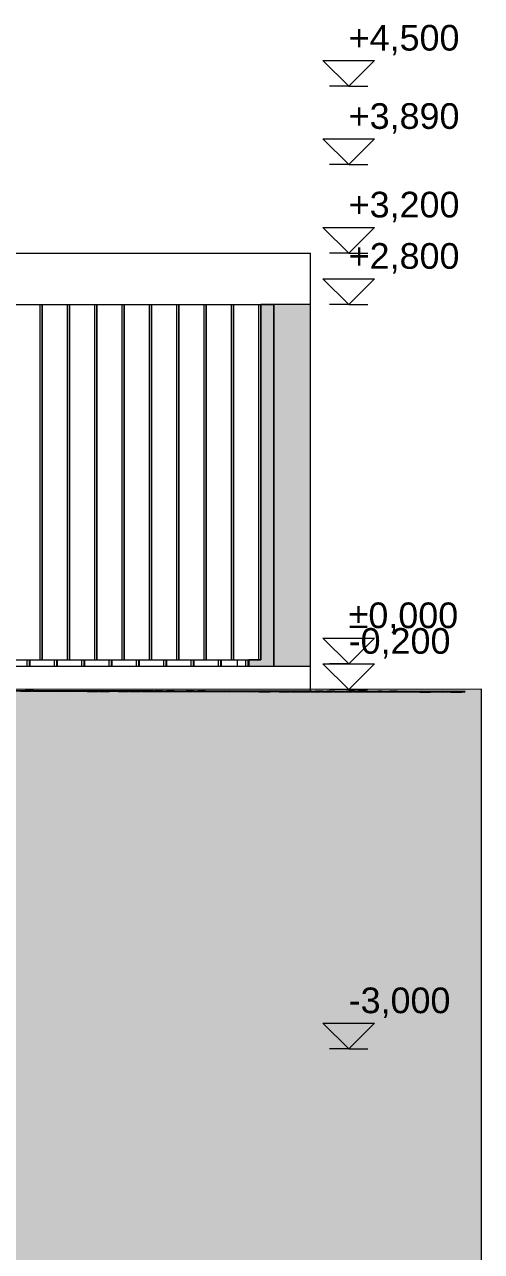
# Model space of a CAD drawing. Header units: millimetres. Extents: x -280990 to -136866, y -15139 to 7194.
# Drawn here: x -194170 to -190614, y -4579 to 4980 of the extents above; entities that cross this region are included whole.
import ezdxf

# ---------------------------------------------------------------- set-up
doc = ezdxf.new("R2010")
doc.units = ezdxf.units.MM
doc.header["$MEASUREMENT"] = 0
for name, color, linetype, lineweight in [('New_0_Pen_No__1', 7, 'Continuous', 13), ('New_2D Drafting - General_Pen_No__1', 7, 'Continuous', 13), ('New_Dimensioning - General_Pen_No__1', 7, 'Continuous', 13), ('New_Shell - Roof_Pen_No__1', 7, 'Continuous', 13), ('New_Site & Landscape - Terrain_Pen_No__1', 7, 'Continuous', 13), ('New_Structural - Bearing_Pen_No__1', 7, 'Continuous', 13)]:
    doc.layers.add(name, color=color, linetype=linetype, lineweight=lineweight)
for name, color, linetype, lineweight, true_color in [('New_2D Drafting - General_Pen_No__61', 7, 'Continuous', 20, 0x6a6a6a), ('New_Site & Landscape - Terrain_Pen_No__180', 7, 'Continuous', 15, 0xd6cda7), ('New_Site & Landscape - Terrain_Pen_No__93', 7, 'Continuous', 13, 0xa2a233)]:
    doc.layers.add(name, color=color, linetype=linetype, lineweight=lineweight, true_color=true_color)
doc.styles.add('GENERATED_STYLE_1', font='')
doc.styles.get('GENERATED_STYLE_1').set_extended_font_data('Arial')

msp = doc.modelspace()

# ---------------------------------------------------------------- hatches: boundary and pattern name
at = {"layer": 'New_2D Drafting - General_Pen_No__1', "linetype": 'Continuous', "lineweight": 0, "true_color": 0x3f3f3f}
for points in [[(-192331.1011, 30), (-192424.4232, 30), (-192424.4232, -20), (-192229.1944, -20), (-192229.1944, 2800), (-192331.1011, 2800)], [(-191945.6622, 0), (-191945.6622, 2800), (-192229.1944, 2800), (-192229.1944, -20), (-191945.6622, -20)]]:
    msp.add_hatch(color=250, dxfattribs=at).paths.add_polyline_path(points)
at = {"layer": 'New_2D Drafting - General_Pen_No__61', "linetype": 'Continuous', "lineweight": 20, "true_color": 0x6a6a6a}
h = msp.add_hatch(dxfattribs=at)
h.set_pattern_fill('Dashed_0002', color=251, style=0, pattern_type=2)
h.set_pattern_definition([(45, (-941499.18, -2e-12), (-183.84776, 183.84776), [194.99999, -65]), (45, (-941499.18, 183.85), (-183.84776, 183.84776), [194.99999, -65])])
h.paths.add_polyline_path([(-222021.0116, -2621.8452), (-222021.0116, -11572.327), (-190614.3895, -11572.327), (-190614.3895, -199.363), (-197156.8894, -200.6962), (-197156.8884, -205.6962), (-201626.3622, -201.208), (-204316.707, -199.8387), (-207647.7489, -199.8387), (-211829.8206, -199.8387), (-214196.2217, -216.8353), (-214344.4356, -215.9146), (-222021.0116, -280.0598)])
at = {"layer": 'New_Site & Landscape - Terrain_Pen_No__180', "linetype": 'Continuous', "lineweight": 0, "true_color": 0x353329}
msp.add_hatch(color=250, dxfattribs=at).paths.add_polyline_path([(-202316.7416, -199.0045), (-203815.861, -199.9446), (-210881.6268, -199.9446), (-211646.8721, -200.0474), (-212846.4585, -210.2176), (-221414.7347, -277.7897), (-221414.7347, -15138.6962), (-190741.844, -15138.6962), (-190741.844, -221.3919)])

# ---------------------------------------------------------------- linework, layer by layer
at = {"layer": 'New_0_Pen_No__1', "color": 7, "linetype": 'Continuous', "lineweight": 13}
for p in [(-197315.8734, -20), (-191943.5418, -213.2622)]:
    msp.add_line(p, (-191943.5418, -20), dxfattribs=at)
at = {"layer": 'New_2D Drafting - General_Pen_No__1', "color": 7, "linetype": 'Continuous', "lineweight": 13, "flags": 128}
for points in [[(-192331.1011, 30), (-192424.4232, 30), (-192424.4232, -20), (-192229.1944, -20), (-192229.1944, 2800), (-192331.1011, 2800)], [(-191945.6622, 0), (-191945.6622, 2800), (-192229.1944, 2800), (-192229.1944, -20), (-191945.6622, -20)], [(-222021.0116, -2621.8452), (-222021.0116, -11572.327), (-190614.3895, -11572.327), (-190614.3895, -199.363), (-197156.8894, -200.6962), (-197156.8884, -205.6962), (-201626.3622, -201.208), (-204316.707, -199.8387), (-207647.7489, -199.8387), (-211829.8206, -199.8387), (-214196.2217, -216.8353), (-214344.4356, -215.9146), (-222021.0116, -280.0598)]]:
    msp.add_lwpolyline(points, close=True, dxfattribs=at)
at = {"layer": 'New_Dimensioning - General_Pen_No__1', "color": 7, "linetype": 'Continuous', "lineweight": 13}
for p, q in [((-191647.4737, 4500), (-191847.4737, 4700)), ((-191847.4737, 4700), (-191447.4737, 4700)), ((-191447.4737, 4700), (-191647.4737, 4500)), ((-191647.4737, 4500), (-191797.4737, 4500)), ((-191647.4737, 4500), (-191497.4737, 4500)), ((-191647.4737, 3890), (-191847.4737, 4090)), ((-191847.4737, 4090), (-191447.4737, 4090)), ((-191447.4737, 4090), (-191647.4737, 3890)), ((-191647.4737, 3890), (-191797.4737, 3890)), ((-191647.4737, 3890), (-191497.4737, 3890)), ((-191647.4737, 3200), (-191847.4737, 3400)), ((-191847.4737, 3400), (-191447.4737, 3400)), ((-191447.4737, 3400), (-191647.4737, 3200)), ((-191647.4737, 3200), (-191797.4737, 3200)), ((-191647.4737, 3200), (-191497.4737, 3200)), ((-191647.4737, 2800), (-191847.4737, 3000)), ((-191847.4737, 3000), (-191447.4737, 3000)), ((-191447.4737, 3000), (-191647.4737, 2800)), ((-191647.4737, 2800), (-191797.4737, 2800)), ((-191647.4737, 2800), (-191497.4737, 2800)), ((-191647.4737, 0), (-191847.4737, 200)), ((-191847.4737, 200), (-191447.4737, 200)), ((-191447.4737, 200), (-191647.4737, 0)), ((-191647.4737, -199.5735), (-191847.4737, 0.4265)), ((-191847.4737, 0.4265), (-191447.4737, 0.4265)), ((-191447.4737, 0.4265), (-191647.4737, -199.5735)), ((-191647.4737, 0), (-191797.4737, 0)), ((-191647.4737, 0), (-191497.4737, 0)), ((-191647.4737, -199.5735), (-191797.4737, -199.5735)), ((-191647.4737, -199.5735), (-191497.4737, -199.5735)), ((-191647.4737, -3000), (-191847.4737, -2800)), ((-191847.4737, -2800), (-191447.4737, -2800)), ((-191447.4737, -2800), (-191647.4737, -3000)), ((-191647.4737, -3000), (-191797.4737, -3000)), ((-191647.4737, -3000), (-191497.4737, -3000))]:
    msp.add_line(p, q, dxfattribs=at)
at = {"layer": 'New_Shell - Roof_Pen_No__1', "color": 7, "linetype": 'Continuous', "lineweight": 13}
for p, q in [((-202121.0427, 3200), (-191945.6622, 3200)), ((-191945.6622, 2800), (-191945.6622, 3200)), ((-194261.0452, 2800), (-194051.2988, 2800)), ((-194048.2113, 2800), (-193838.7222, 2800)), ((-193835.3774, 2800), (-193626.1456, 2800)), ((-193622.5435, 2800), (-193413.569, 2800)), ((-193409.7096, 2800), (-193200.9923, 2800)), ((-193196.8757, 2800), (-192988.4157, 2800)), ((-192984.0418, 2800), (-192775.8391, 2800)), ((-192771.2079, 2800), (-192563.2625, 2800)), ((-192558.374, 2800), (-192350.6859, 2800)), ((-192345.5401, 2800), (-192229.1944, 2800))]:
    msp.add_line(p, q, dxfattribs=at)
at = {"layer": 'New_Site & Landscape - Terrain_Pen_No__1', "color": 7, "linetype": 'Continuous', "lineweight": 13}
for p, q in [((-190741.844, -215.5715), (-200043.531, -197.6962)), ((-194226.2195, -211.4468), (-194142.5029, -211.6376)), ((-194163.2478, -210.3796), (-194224.3064, -210.3414)), ((-194198.5597, -213.1241), (-194114.8431, -213.3148)), ((-194135.588, -212.0569), (-194196.6466, -212.0186)), ((-194107.9282, -213.7341), (-194168.9869, -213.6959)), ((-194163.2478, -210.3796), (-194140.5899, -210.5322)), ((-194163.2478, -210.3796), (-194079.5312, -210.5704)), ((-194100.2761, -209.3125), (-194161.3347, -209.2742)), ((-194135.588, -212.0569), (-194112.9301, -212.2094)), ((-194135.588, -212.0569), (-194051.8714, -212.2476)), ((-194072.6163, -210.9897), (-194133.6749, -210.9515)), ((-194107.9282, -213.7341), (-194085.2703, -213.8866)), ((-194107.9282, -213.7341), (-194024.2116, -213.9249)), ((-194044.9565, -212.6669), (-194106.0152, -212.6287)), ((-194100.2761, -209.3125), (-194077.6182, -209.465)), ((-194100.2761, -209.3125), (-194016.5595, -209.5032)), ((-194017.2967, -214.3442), (-194078.3554, -214.3059)), ((-194072.6163, -210.9897), (-194049.9584, -211.1422)), ((-194072.6163, -210.9897), (-193988.8997, -211.1805)), ((-194009.6446, -209.9225), (-194070.7032, -209.8843)), ((-194044.9565, -212.6669), (-194022.2986, -212.8195)), ((-194044.9565, -212.6669), (-193961.2399, -212.8577)), ((-193981.9848, -211.5998), (-194043.0435, -211.5615)), ((-194017.2967, -214.3442), (-193994.6388, -214.4967)), ((-194017.2967, -214.3442), (-193933.5802, -214.5349)), ((-193954.325, -213.277), (-194015.3837, -213.2388)), ((-194009.6446, -209.9225), (-193986.9867, -210.075)), ((-194009.6446, -209.9225), (-193925.928, -210.1133)), ((-193926.6652, -214.9542), (-193987.7239, -214.916)), ((-193981.9848, -211.5998), (-193959.3269, -211.7523)), ((-193981.9848, -211.5998), (-193898.2682, -211.7905)), ((-193919.0131, -210.5326), (-193980.0717, -210.4943)), ((-193954.325, -213.277), (-193931.6671, -213.4295)), ((-193954.325, -213.277), (-193870.6085, -213.4678)), ((-193891.3533, -212.2098), (-193952.412, -212.1716)), ((-193926.6652, -214.9542), (-193904.0073, -215.1068)), ((-193926.6652, -214.9542), (-193842.9487, -215.145)), ((-193863.6935, -213.8871), (-193924.7522, -213.8488)), ((-193919.0131, -210.5326), (-193896.3552, -210.6851)), ((-193919.0131, -210.5326), (-193835.2965, -210.7233)), ((-193891.3533, -212.2098), (-193868.6954, -212.3623)), ((-193891.3533, -212.2098), (-193807.6367, -212.4006)), ((-193828.3816, -211.1426), (-193889.4403, -211.1044)), ((-193863.6935, -213.8871), (-193841.0356, -214.0396)), ((-193863.6935, -213.8871), (-193779.977, -214.0778)), ((-193800.7218, -212.8199), (-193861.7805, -212.7816)), ((-193773.062, -214.4971), (-193834.1207, -214.4589)), ((-193828.3816, -211.1426), (-193805.7237, -211.2952)), ((-193828.3816, -211.1426), (-193744.665, -211.3334)), ((-193765.4099, -210.0755), (-193826.4685, -210.0372)), ((-193800.7218, -212.8199), (-193778.0639, -212.9724)), ((-193800.7218, -212.8199), (-193717.0053, -213.0106)), ((-193737.7501, -211.7527), (-193798.8088, -211.7145)), ((-193773.062, -214.4971), (-193750.4041, -214.6496)), ((-193773.062, -214.4971), (-193689.3455, -214.6879)), ((-193710.0903, -213.4299), (-193771.149, -213.3917)), ((-193765.4099, -210.0755), (-193742.752, -210.228)), ((-193765.4099, -210.0755), (-193681.6933, -210.2662)), ((-193682.4305, -215.1072), (-193743.4892, -215.0689)), ((-193737.7501, -211.7527), (-193715.0922, -211.9052)), ((-193737.7501, -211.7527), (-193654.0336, -211.9434)), ((-193674.7784, -210.6855), (-193735.8371, -210.6473)), ((-193710.0903, -213.4299), (-193687.4324, -213.5825)), ((-193710.0903, -213.4299), (-193626.3738, -213.6207)), ((-193647.1186, -212.3628), (-193708.1773, -212.3245)), ((-193682.4305, -215.1072), (-193659.7727, -215.2597)), ((-193682.4305, -215.1072), (-193598.714, -215.2979)), ((-193619.4588, -214.04), (-193680.5175, -214.0018)), ((-193674.7784, -210.6855), (-193652.1205, -210.838)), ((-193674.7784, -210.6855), (-193591.0618, -210.8763)), ((-193591.799, -215.7172), (-193652.8577, -215.679)), ((-193647.1186, -212.3628), (-193624.4607, -212.5153)), ((-193647.1186, -212.3628), (-193563.4021, -212.5535)), ((-193584.1469, -211.2956), (-193645.2056, -211.2573)), ((-193619.4588, -214.04), (-193596.801, -214.1925)), ((-193619.4588, -214.04), (-193535.7423, -214.2307)), ((-193556.4871, -212.9728), (-193617.5458, -212.9346)), ((-193591.799, -215.7172), (-193569.1412, -215.8698)), ((-193591.799, -215.7172), (-193508.0825, -215.908)), ((-193528.8273, -214.6501), (-193589.886, -214.6118)), ((-193584.1469, -211.2956), (-193561.489, -211.4481)), ((-193584.1469, -211.2956), (-193500.4304, -211.4863)), ((-193522.7394, -210.2274), (-193582.2339, -210.1902)), ((-193556.4871, -212.9728), (-193533.8292, -213.1253)), ((-193556.4871, -212.9728), (-193472.7706, -213.1636)), ((-193493.5154, -211.9056), (-193554.5741, -211.8674)), ((-193528.8273, -214.6501), (-193506.1695, -214.8026)), ((-193528.8273, -214.6501), (-193445.1108, -214.8408)), ((-193465.8556, -213.5829), (-193526.9143, -213.5446)), ((-193520.7538, -210.2312), (-193498.5173, -210.3809)), ((-193515.4954, -210.2413), (-193437.4587, -210.4191)), ((-193438.1958, -215.2601), (-193499.2545, -215.2219)), ((-193493.5154, -211.9056), (-193470.8575, -212.0582)), ((-193493.5154, -211.9056), (-193409.7989, -212.0964)), ((-193430.5437, -210.8385), (-193491.6024, -210.8002)), ((-193465.8556, -213.5829), (-193443.1978, -213.7354)), ((-193465.8556, -213.5829), (-193382.1391, -213.7736)), ((-193402.8839, -212.5157), (-193463.9426, -212.4775)), ((-193438.1958, -215.2601), (-193415.538, -215.4126)), ((-193438.1958, -215.2601), (-193354.4793, -215.4509)), ((-193375.2241, -214.1929), (-193436.2828, -214.1547)), ((-193430.5437, -210.8385), (-193407.8858, -210.991)), ((-193430.5437, -210.8385), (-193346.8272, -211.0292)), ((-193347.5644, -215.8702), (-193408.623, -215.8319)), ((-193402.8839, -212.5157), (-193380.2261, -212.6682)), ((-193402.8839, -212.5157), (-193319.1674, -212.7064)), ((-193339.9122, -211.4485), (-193400.9709, -211.4103)), ((-193375.2241, -214.1929), (-193352.5663, -214.3454)), ((-193375.2241, -214.1929), (-193291.5076, -214.3837)), ((-193312.2524, -213.1258), (-193373.3111, -213.0875)), ((-193347.5644, -215.8702), (-193324.9065, -216.0227)), ((-193347.5644, -215.8702), (-193263.8478, -216.0609)), ((-193284.5927, -214.803), (-193345.6513, -214.7648)), ((-193339.9122, -211.4485), (-193317.2543, -211.601)), ((-193339.9122, -211.4485), (-193256.1957, -211.6393)), ((-193312.2524, -213.1258), (-193289.5946, -213.2783)), ((-193312.2524, -213.1258), (-193228.5359, -213.3165)), ((-193249.2807, -212.0586), (-193310.3394, -212.0203)), ((-193256.9329, -216.4802), (-193292.8758, -216.4577)), ((-193284.5927, -214.803), (-193261.9348, -214.9555)), ((-193284.5927, -214.803), (-193200.8761, -214.9937)), ((-193221.6209, -213.7358), (-193282.6796, -213.6976)), ((-193256.9329, -216.4802), (-193247.1329, -216.5462)), ((-193256.9329, -216.4802), (-193173.2163, -216.671)), ((-193193.9612, -215.4131), (-193255.0198, -215.3748)), ((-193249.2807, -212.0586), (-193226.6229, -212.2111)), ((-193249.2807, -212.0586), (-193165.5642, -212.2493)), ((-193186.309, -210.9914), (-193247.3677, -210.9532)), ((-193221.6209, -213.7358), (-193198.9631, -213.8883)), ((-193221.6209, -213.7358), (-193137.9044, -213.9266)), ((-193158.6492, -212.6686), (-193219.7079, -212.6304)), ((-193193.9612, -215.4131), (-193171.3033, -215.5656)), ((-193193.9612, -215.4131), (-193110.2446, -215.6038)), ((-193130.9895, -214.3459), (-193192.0481, -214.3076)), ((-193186.309, -210.9914), (-193163.6512, -211.1439)), ((-193186.309, -210.9914), (-193102.5925, -211.1821)), ((-193103.3297, -216.0231), (-193164.3883, -215.9849)), ((-193158.6492, -212.6686), (-193135.9914, -212.8211)), ((-193158.6492, -212.6686), (-193074.9327, -212.8594)), ((-193095.6775, -211.6015), (-193156.7362, -211.5632)), ((-193130.9895, -214.3459), (-193108.3316, -214.4984)), ((-193130.9895, -214.3459), (-193047.2729, -214.5366)), ((-193068.0178, -213.2787), (-193129.0764, -213.2405)), ((-193103.3297, -216.0231), (-193080.6718, -216.1756)), ((-193103.3297, -216.0231), (-193019.6131, -216.2139)), ((-193040.358, -214.9559), (-193101.4166, -214.9177)), ((-193095.6775, -211.6015), (-193073.0197, -211.754)), ((-193095.6775, -211.6015), (-193011.961, -211.7922)), ((-193012.6982, -216.6332), (-193073.7569, -216.5949)), ((-193068.0178, -213.2787), (-193045.3599, -213.4312)), ((-193068.0178, -213.2787), (-192984.3012, -213.4694)), ((-193005.046, -212.2115), (-193066.1047, -212.1733)), ((-193040.358, -214.9559), (-193017.7001, -215.1084)), ((-193040.358, -214.9559), (-192956.6414, -215.1467)), ((-192977.3863, -213.8888), (-193038.4449, -213.8505)), ((-193012.6982, -216.6332), (-192990.0403, -216.7857)), ((-193012.6982, -216.6332), (-192928.9816, -216.8239)), ((-192949.7265, -215.566), (-193010.7852, -215.5278)), ((-193005.046, -212.2115), (-192982.3882, -212.364)), ((-193005.046, -212.2115), (-192921.3295, -212.4023)), ((-192977.3863, -213.8888), (-192954.7284, -214.0413)), ((-192977.3863, -213.8888), (-192893.6697, -214.0795)), ((-192914.4146, -212.8216), (-192975.4732, -212.7833)), ((-192949.7265, -215.566), (-192927.0686, -215.7185)), ((-192949.7265, -215.566), (-192866.0099, -215.7567)), ((-192886.7548, -214.4988), (-192947.8134, -214.4606)), ((-192859.095, -216.176), (-192920.1537, -216.1378)), ((-192914.4146, -212.8216), (-192891.7567, -212.9741)), ((-192914.4146, -212.8216), (-192830.698, -213.0123)), ((-192851.4429, -211.7544), (-192912.5015, -211.7162)), ((-192886.7548, -214.4988), (-192864.0969, -214.6513)), ((-192886.7548, -214.4988), (-192803.0382, -214.6896)), ((-192823.7831, -213.4316), (-192884.8417, -213.3934)), ((-192859.095, -216.176), (-192836.4371, -216.3286)), ((-192859.095, -216.176), (-192775.3785, -216.3668)), ((-192796.1233, -215.1089), (-192857.182, -215.0706)), ((-192851.4429, -211.7544), (-192828.785, -211.9069)), ((-192851.4429, -211.7544), (-192767.7263, -211.9451)), ((-192768.4635, -216.7861), (-192829.5222, -216.7479)), ((-192823.7831, -213.4316), (-192801.1252, -213.5841)), ((-192823.7831, -213.4316), (-192740.0665, -213.6224)), ((-192760.8114, -212.3644), (-192821.87, -212.3262)), ((-192796.1233, -215.1089), (-192773.4654, -215.2614)), ((-192796.1233, -215.1089), (-192712.4067, -215.2996)), ((-192733.1516, -214.0417), (-192794.2103, -214.0035)), ((-192768.4635, -216.7861), (-192745.8056, -216.9386)), ((-192768.4635, -216.7861), (-192684.747, -216.9769)), ((-192705.4918, -215.7189), (-192766.5505, -215.6807)), ((-192760.8114, -212.3644), (-192738.1535, -212.517)), ((-192760.8114, -212.3644), (-192677.0948, -212.5552)), ((-192677.832, -217.3962), (-192738.8907, -217.3579)), ((-192733.1516, -214.0417), (-192710.4937, -214.1942)), ((-192733.1516, -214.0417), (-192649.435, -214.2324)), ((-192670.1799, -212.9745), (-192731.2385, -212.9363)), ((-192705.4918, -215.7189), (-192682.8339, -215.8714)), ((-192705.4918, -215.7189), (-192621.7753, -215.9097)), ((-192642.5201, -214.6517), (-192703.5788, -214.6135)), ((-192677.832, -217.3962), (-192655.1741, -217.5487)), ((-192677.832, -217.3962), (-192594.1155, -217.5869)), ((-192614.8603, -216.329), (-192675.919, -216.2908)), ((-192670.1799, -212.9745), (-192647.522, -213.127)), ((-192670.1799, -212.9745), (-192586.4633, -213.1653)), ((-192642.5201, -214.6517), (-192619.8622, -214.8043)), ((-192642.5201, -214.6517), (-192558.8035, -214.8425)), ((-192579.5484, -213.5846), (-192640.6071, -213.5463)), ((-192614.8603, -216.329), (-192592.2024, -216.4815)), ((-192614.8603, -216.329), (-192531.1438, -216.5197)), ((-192551.8886, -215.2618), (-192612.9473, -215.2236)), ((-192590.6807, -212.0186), (-192584.5503, -212.0598)), ((-192524.2288, -216.939), (-192585.2875, -216.9008)), ((-192579.5484, -213.5846), (-192556.8905, -213.7371)), ((-192579.5484, -213.5846), (-192495.8318, -213.7753)), ((-192516.5767, -212.5174), (-192577.6354, -212.4792)), ((-192551.8886, -215.2618), (-192529.2307, -215.4143)), ((-192551.8886, -215.2618), (-192468.1721, -215.4526)), ((-192488.9169, -214.1946), (-192549.9756, -214.1564)), ((-192524.2288, -216.939), (-192501.5709, -217.0916)), ((-192524.2288, -216.939), (-192440.5123, -217.1298)), ((-192461.2571, -215.8719), (-192522.3158, -215.8336)), ((-192516.5767, -212.5174), (-192493.9188, -212.6699)), ((-192516.5767, -212.5174), (-192432.8601, -212.7081)), ((-192433.5973, -217.5491), (-192494.656, -217.5109)), ((-192488.9169, -214.1946), (-192466.259, -214.3471)), ((-192488.9169, -214.1946), (-192405.2004, -214.3854)), ((-192425.9452, -213.1274), (-192487.0039, -213.0892)), ((-192461.2571, -215.8719), (-192438.5992, -216.0244)), ((-192461.2571, -215.8719), (-192377.5406, -216.0626)), ((-192398.2854, -214.8047), (-192459.3441, -214.7664)), ((-192433.5973, -217.5491), (-192410.9395, -217.7016)), ((-192433.5973, -217.5491), (-192349.8808, -217.7399)), ((-192370.6256, -216.4819), (-192431.6843, -216.4437)), ((-192425.9452, -213.1274), (-192403.2873, -213.28)), ((-192425.9452, -213.1274), (-192342.2287, -213.3182)), ((-192342.9658, -218.1592), (-192404.0245, -218.1209)), ((-192398.2854, -214.8047), (-192375.6275, -214.9572)), ((-192398.2854, -214.8047), (-192314.5689, -214.9954)), ((-192335.3137, -213.7375), (-192396.3724, -213.6993)), ((-192370.6256, -216.4819), (-192347.9678, -216.6344)), ((-192370.6256, -216.4819), (-192286.9091, -216.6727)), ((-192307.6539, -215.4147), (-192368.7126, -215.3765)), ((-192342.9658, -218.1592), (-192320.308, -218.3117)), ((-192342.9658, -218.1592), (-192259.2493, -218.3499)), ((-192279.9941, -217.092), (-192341.0528, -217.0537)), ((-192335.3137, -213.7375), (-192312.6558, -213.89)), ((-192335.3137, -213.7375), (-192251.5972, -213.9283)), ((-192272.342, -212.6703), (-192333.4007, -212.6321)), ((-192307.6539, -215.4147), (-192284.996, -215.5673)), ((-192307.6539, -215.4147), (-192223.9374, -215.6055)), ((-192244.6822, -214.3476), (-192305.7409, -214.3093)), ((-192279.9941, -217.092), (-192257.3363, -217.2445)), ((-192279.9941, -217.092), (-192196.2776, -217.2827)), ((-192217.0224, -216.0248), (-192278.0811, -215.9866)), ((-192272.342, -212.6703), (-192249.6841, -212.8228)), ((-192272.342, -212.6703), (-192188.6255, -212.8611)), ((-192189.3627, -217.702), (-192250.4213, -217.6638)), ((-192244.6822, -214.3476), (-192222.0243, -214.5001)), ((-192244.6822, -214.3476), (-192160.9657, -214.5383)), ((-192181.7105, -213.2804), (-192242.7692, -213.2421)), ((-192217.0224, -216.0248), (-192194.3646, -216.1773)), ((-192217.0224, -216.0248), (-192133.3059, -216.2156)), ((-192154.0507, -214.9576), (-192215.1094, -214.9194)), ((-192189.3627, -217.702), (-192105.6461, -217.8928)), ((-192189.3627, -217.702), (-192166.7048, -217.8546)), ((-192126.3909, -216.6349), (-192187.4496, -216.5966)), ((-192181.7105, -213.2804), (-192159.0526, -213.4329)), ((-192181.7105, -213.2804), (-192097.994, -213.4711)), ((-192098.7312, -218.3121), (-192159.7898, -218.2739)), ((-192154.0507, -214.9576), (-192131.3929, -215.1101)), ((-192154.0507, -214.9576), (-192070.3342, -215.1484)), ((-192091.079, -213.8904), (-192152.1377, -213.8522)), ((-192126.3909, -216.6349), (-192103.7331, -216.7874)), ((-192126.3909, -216.6349), (-192042.6744, -216.8256)), ((-192063.4192, -215.5677), (-192124.4779, -215.5294)), ((-192098.7312, -218.3121), (-192076.0733, -218.4646)), ((-192098.7312, -218.3121), (-192015.0146, -218.5028)), ((-192035.7595, -217.2449), (-192096.8181, -217.2067)), ((-192091.079, -213.8904), (-192068.4211, -214.043)), ((-192091.079, -213.8904), (-192007.3625, -214.0812)), ((-192063.4192, -215.5677), (-192040.7614, -215.7202)), ((-192063.4192, -215.5677), (-191979.7027, -215.7584)), ((-192000.4475, -214.5005), (-192061.5062, -214.4623)), ((-192035.7595, -217.2449), (-192013.1016, -217.3974)), ((-192035.7595, -217.2449), (-191952.0429, -217.4357)), ((-191972.7878, -216.1777), (-192033.8464, -216.1395)), ((-192008.0997, -218.9222), (-192023.8026, -218.9123)), ((-192008.0997, -218.9222), (-192003.818, -218.951)), ((-192008.0997, -218.9222), (-191948.4519, -219.0581)), ((-191945.128, -217.855), (-192006.1866, -217.8167)), ((-192000.4475, -214.5005), (-191977.7897, -214.653)), ((-192000.4475, -214.5005), (-191916.731, -214.6912)), ((-191937.4758, -213.4333), (-191998.5345, -213.3951)), ((-191972.7878, -216.1777), (-191950.1299, -216.3303)), ((-191972.7878, -216.1777), (-191889.0712, -216.3685)), ((-191909.816, -215.1106), (-191970.8747, -215.0723)), ((-191945.128, -217.855), (-191922.4701, -218.0075)), ((-191945.128, -217.855), (-191861.4114, -218.0457)), ((-191882.1563, -216.7878), (-191943.2149, -216.7496)), ((-191937.4758, -213.4333), (-191914.818, -213.5858)), ((-191937.4758, -213.4333), (-191853.7593, -213.6241)), ((-191854.4965, -218.465), (-191915.5551, -218.4268)), ((-191909.816, -215.1106), (-191887.1582, -215.2631)), ((-191909.816, -215.1106), (-191826.0995, -215.3013)), ((-191846.8443, -214.0434), (-191907.903, -214.0051)), ((-191882.1563, -216.7878), (-191859.4984, -216.9403)), ((-191882.1563, -216.7878), (-191798.4397, -216.9785)), ((-191819.1846, -215.7206), (-191880.2432, -215.6824)), ((-191854.4965, -218.465), (-191831.8386, -218.6176)), ((-191854.4965, -218.465), (-191770.7799, -218.6558)), ((-191791.5248, -217.3979), (-191852.5834, -217.3596)), ((-191846.8443, -214.0434), (-191824.1865, -214.1959)), ((-191846.8443, -214.0434), (-191763.1278, -214.2341)), ((-191763.865, -219.0751), (-191824.9237, -219.0369)), ((-191819.1846, -215.7206), (-191796.5267, -215.8731)), ((-191819.1846, -215.7206), (-191735.468, -215.9114)), ((-191756.2129, -214.6534), (-191817.2715, -214.6152)), ((-191791.5248, -217.3979), (-191768.8669, -217.5504)), ((-191791.5248, -217.3979), (-191707.8082, -217.5886)), ((-191728.5531, -216.3307), (-191789.6117, -216.2924)), ((-191763.865, -219.0751), (-191741.2071, -219.2276)), ((-191763.865, -219.0751), (-191680.1484, -219.2658)), ((-191700.8933, -218.0079), (-191761.952, -217.9697)), ((-191756.2129, -214.6534), (-191672.4963, -214.8442)), ((-191756.2129, -214.6534), (-191733.555, -214.806)), ((-191728.5531, -216.3307), (-191705.8952, -216.4832)), ((-191728.5531, -216.3307), (-191644.8365, -216.5214)), ((-191665.5814, -215.2635), (-191726.64, -215.2253)), ((-191700.8933, -218.0079), (-191678.2354, -218.1604)), ((-191700.8933, -218.0079), (-191617.1767, -218.1987)), ((-191637.9216, -216.9407), (-191698.9802, -216.9025)), ((-191610.2618, -218.618), (-191671.3205, -218.5797)), ((-191665.5814, -215.2635), (-191642.9235, -215.416)), ((-191665.5814, -215.2635), (-191581.8648, -215.4542)), ((-191602.6097, -214.1963), (-191663.6683, -214.1581)), ((-191637.9216, -216.9407), (-191615.2637, -217.0933)), ((-191637.9216, -216.9407), (-191554.205, -217.1315)), ((-191574.9499, -215.8736), (-191636.0085, -215.8353)), ((-191610.2618, -218.618), (-191587.6039, -218.7705)), ((-191610.2618, -218.618), (-191526.5453, -218.8087)), ((-191547.2901, -217.5508), (-191608.3488, -217.5126)), ((-191602.6097, -214.1963), (-191579.9518, -214.3488)), ((-191602.6097, -214.1963), (-191518.8931, -214.3871)), ((-191519.6303, -219.228), (-191580.689, -219.1898)), ((-191574.9499, -215.8736), (-191552.292, -216.0261)), ((-191574.9499, -215.8736), (-191491.2333, -216.0643)), ((-191511.9782, -214.8064), (-191573.0368, -214.7681)), ((-191547.2901, -217.5508), (-191524.6322, -217.7033)), ((-191547.2901, -217.5508), (-191463.5735, -217.7415)), ((-191484.3184, -216.4836), (-191545.3771, -216.4454)), ((-191519.6303, -219.228), (-191496.9724, -219.3805)), ((-191519.6303, -219.228), (-191435.9138, -219.4188)), ((-191456.6586, -218.1609), (-191517.7173, -218.1226)), ((-191511.9782, -214.8064), (-191489.3203, -214.9589)), ((-191511.9782, -214.8064), (-191428.2616, -214.9971)), ((-191428.9988, -219.8381), (-191490.0575, -219.7999)), ((-191484.3184, -216.4836), (-191461.6605, -216.6361)), ((-191484.3184, -216.4836), (-191400.6018, -216.6744)), ((-191421.3467, -215.4164), (-191482.4053, -215.3782)), ((-191456.6586, -218.1609), (-191434.0007, -218.3134)), ((-191456.6586, -218.1609), (-191372.9421, -218.3516)), ((-191393.6869, -217.0937), (-191454.7456, -217.0554)), ((-191428.9988, -219.8381), (-191406.3409, -219.9906)), ((-191428.9988, -219.8381), (-191345.2823, -220.0288)), ((-191366.0271, -218.7709), (-191427.0858, -218.7327)), ((-191421.3467, -215.4164), (-191398.6888, -215.5689)), ((-191421.3467, -215.4164), (-191337.6301, -215.6072)), ((-191387.3006, -214.3311), (-191419.4336, -214.311)), ((-191393.6869, -217.0937), (-191371.029, -217.2462)), ((-191393.6869, -217.0937), (-191309.9704, -217.2844)), ((-191330.7152, -216.0265), (-191391.7739, -215.9883)), ((-191366.0271, -218.7709), (-191343.3692, -218.9234)), ((-191366.0271, -218.7709), (-191282.3106, -218.9617)), ((-191303.0554, -217.7037), (-191364.1141, -217.6655)), ((-191350.5833, -214.4017), (-191335.7171, -214.5018)), ((-191275.3956, -219.381), (-191336.4543, -219.3427)), ((-191330.7152, -216.0265), (-191308.0573, -216.179)), ((-191330.7152, -216.0265), (-191246.9986, -216.2172)), ((-191267.7435, -214.9593), (-191328.8022, -214.9211)), ((-191303.0554, -217.7037), (-191280.3975, -217.8562)), ((-191303.0554, -217.7037), (-191219.3389, -217.8945)), ((-191240.0837, -216.6366), (-191301.1424, -216.5983)), ((-191275.3956, -219.381), (-191252.7378, -219.5335)), ((-191275.3956, -219.381), (-191191.6791, -219.5717)), ((-191212.4239, -218.3138), (-191273.4826, -218.2756)), ((-191267.7435, -214.9593), (-191245.0856, -215.1118)), ((-191267.7435, -214.9593), (-191184.0269, -215.1501)), ((-191184.7641, -219.991), (-191245.8228, -219.9528)), ((-191240.0837, -216.6366), (-191217.4258, -216.7891)), ((-191240.0837, -216.6366), (-191156.3672, -216.8273)), ((-191177.112, -215.5694), (-191238.1707, -215.5311)), ((-191212.4239, -218.3138), (-191189.766, -218.4663)), ((-191212.4239, -218.3138), (-191128.7074, -218.5045)), ((-191149.4522, -217.2466), (-191210.5109, -217.2084)), ((-191184.7641, -219.991), (-191162.1063, -220.1435)), ((-191184.7641, -219.991), (-191101.0476, -220.1818)), ((-191121.7924, -218.9238), (-191182.8511, -218.8856)), ((-191177.112, -215.5694), (-191154.4541, -215.7219)), ((-191177.112, -215.5694), (-191093.3955, -215.7601)), ((-191094.1326, -220.6011), (-191155.1913, -220.5629)), ((-191149.4522, -217.2466), (-191126.7943, -217.3991)), ((-191149.4522, -217.2466), (-191065.7357, -217.4374)), ((-191086.4805, -216.1794), (-191147.5392, -216.1412)), ((-191121.7924, -218.9238), (-191099.1346, -219.0764)), ((-191121.7924, -218.9238), (-191038.0759, -219.1146)), ((-191058.8207, -217.8567), (-191119.8794, -217.8184)), ((-191094.1326, -220.6011), (-191071.4748, -220.7536)), ((-191094.1326, -220.6011), (-191010.4161, -220.7918)), ((-191031.1609, -219.5339), (-191092.2196, -219.4957)), ((-191086.4805, -216.1794), (-191063.8226, -216.3319)), ((-191086.4805, -216.1794), (-191002.764, -216.3702)), ((-191023.5088, -215.1122), (-191084.5675, -215.074)), ((-191058.8207, -217.8567), (-191036.1629, -218.0092)), ((-191058.8207, -217.8567), (-190975.1042, -218.0474)), ((-190995.849, -216.7895), (-191056.9077, -216.7513)), ((-191031.1609, -219.5339), (-191008.5031, -219.6864)), ((-191031.1609, -219.5339), (-190947.4444, -219.7247)), ((-190968.1892, -218.4667), (-191029.2479, -218.4285)), ((-191023.5088, -215.1122), (-191000.8509, -215.2648)), ((-191023.5088, -215.1122), (-190939.7923, -215.303)), ((-190940.5295, -220.144), (-191001.5881, -220.1057)), ((-190995.849, -216.7895), (-190973.1911, -216.942)), ((-190995.849, -216.7895), (-190912.1325, -216.9802)), ((-190932.8773, -215.7223), (-190993.936, -215.6841)), ((-190968.1892, -218.4667), (-190945.5314, -218.6192)), ((-190968.1892, -218.4667), (-190884.4727, -218.6575)), ((-190905.2175, -217.3995), (-190966.2762, -217.3613)), ((-190940.5295, -220.144), (-190917.8716, -220.2965)), ((-190940.5295, -220.144), (-190856.8129, -220.3347)), ((-190877.5577, -219.0768), (-190938.6164, -219.0386)), ((-190932.8773, -215.7223), (-190910.2194, -215.8748)), ((-190932.8773, -215.7223), (-190849.1608, -215.9131)), ((-190849.898, -220.754), (-190910.9566, -220.7158)), ((-190905.2175, -217.3995), (-190882.5597, -217.5521)), ((-190905.2175, -217.3995), (-190821.501, -217.5903)), ((-190842.2458, -216.3324), (-190903.3045, -216.2941)), ((-190877.5577, -219.0768), (-190854.8999, -219.2293)), ((-190877.5577, -219.0768), (-190793.8412, -219.2675)), ((-190814.586, -218.0096), (-190875.6447, -217.9714)), ((-190849.898, -220.754), (-190827.2401, -220.9065)), ((-190849.898, -220.754), (-190766.1814, -220.9448)), ((-190786.9263, -219.6868), (-190847.9849, -219.6486)), ((-190842.2458, -216.3324), (-190819.588, -216.4849)), ((-190842.2458, -216.3324), (-190758.5293, -216.5231)), ((-190814.586, -218.0096), (-190791.9282, -218.1621)), ((-190814.586, -218.0096), (-190741.844, -218.1753)), ((-190751.6143, -216.9424), (-190812.673, -216.9042)), ((-190786.9263, -219.6868), (-190764.2684, -219.8394)), ((-190786.9263, -219.6868), (-190741.844, -219.7896)), ((-190741.844, -218.6085), (-190785.0132, -218.5814)), ((-190741.844, -220.2684), (-190757.3534, -220.2587)), ((-190751.6143, -216.9424), (-190741.844, -217.0082)), ((-190751.6143, -216.9424), (-190741.844, -216.9647)), ((-190741.844, -215.8419), (-190749.7013, -215.837))]:
    msp.add_line(p, q, dxfattribs=at)
at = {"layer": 'New_Site & Landscape - Terrain_Pen_No__93', "color": 55, "linetype": 'Continuous', "lineweight": 13, "true_color": 0xa2a233, "flags": 128}
msp.add_lwpolyline([(-190741.844, -221.3919), (-202316.7416, -199.0045), (-203815.861, -199.9446), (-210881.6268, -199.9446), (-211646.8721, -200.0474), (-212846.4585, -210.2176), (-221414.7347, -277.7897)], dxfattribs=at)
at = {"layer": 'New_Structural - Bearing_Pen_No__1', "color": 7, "linetype": 'Continuous', "lineweight": 13}
for p, q in [((-194051.2988, 2800), (-194049.0461, 2800)), ((-194049.0461, 2800), (-194048.2113, 2800)), ((-194049.0461, 30), (-194049.0461, 2800)), ((-194033.2159, 30), (-194033.2159, 2800)), ((-194031.1005, 30), (-194031.1005, 2800)), ((-193838.7222, 2800), (-193836.2817, 2800)), ((-193836.2817, 2800), (-193835.3774, 2800)), ((-193836.2817, 30), (-193836.2817, 2800)), ((-193820.4516, 30), (-193820.4516, 2800)), ((-193818.3361, 30), (-193818.3361, 2800)), ((-193626.1456, 2800), (-193623.5173, 2800)), ((-193623.5173, 2800), (-193622.5435, 2800)), ((-193623.5173, 30), (-193623.5173, 2800)), ((-193607.6872, 30), (-193607.6872, 2800)), ((-193605.5718, 30), (-193605.5718, 2800)), ((-193413.569, 2800), (-193410.753, 2800)), ((-193410.753, 2800), (-193409.7096, 2800)), ((-193410.753, 30), (-193410.753, 2800)), ((-193394.9229, 30), (-193394.9229, 2800)), ((-193392.8074, 30), (-193392.8074, 2800)), ((-193200.9923, 2800), (-193197.9886, 2800)), ((-193197.9886, 2800), (-193196.8757, 2800)), ((-193197.9886, 30), (-193197.9886, 2800)), ((-193182.1585, 30), (-193182.1585, 2800)), ((-193180.0431, 30), (-193180.0431, 2800)), ((-192988.4157, 2800), (-192985.2243, 2800)), ((-192985.2243, 2800), (-192984.0418, 2800)), ((-192985.2243, 30), (-192985.2243, 2800)), ((-192969.3942, 30), (-192969.3942, 2800)), ((-192967.2787, 30), (-192967.2787, 2800)), ((-192775.8391, 2800), (-192772.4599, 2800)), ((-192772.4599, 2800), (-192771.2079, 2800)), ((-192772.4599, 30), (-192772.4599, 2800)), ((-192756.6298, 30), (-192756.6298, 2800)), ((-192754.5144, 30), (-192754.5144, 2800)), ((-192563.2625, 2800), (-192559.6956, 2800)), ((-192559.6956, 2800), (-192558.374, 2800)), ((-192559.6956, 30), (-192559.6956, 2800)), ((-192543.8655, 30), (-192543.8655, 2800)), ((-192541.75, 30), (-192541.75, 2800)), ((-192350.6859, 2800), (-192346.9312, 2800)), ((-192346.9312, 2800), (-192345.5401, 2800)), ((-192346.9312, 30), (-192346.9312, 2800)), ((-192331.1011, 30), (-192331.1011, 2800)), ((-192229.1944, -20), (-192229.1944, 2800)), ((-191945.6622, -20), (-191945.6622, 2800)), ((-194243.8648, 30), (-194049.0461, 30)), ((-194150.5428, -20), (-194150.5428, 30)), ((-194131.0609, -20), (-194131.0609, 30)), ((-194126.538, -20), (-194126.538, 30)), ((-194049.0461, 30), (-194033.2159, 30)), ((-194031.1005, 30), (-193836.2817, 30)), ((-193937.7784, -20), (-193937.7784, 30)), ((-193918.2965, -20), (-193918.2965, 30)), ((-193913.7736, -20), (-193913.7736, 30)), ((-193836.2817, 30), (-193820.4516, 30)), ((-193818.3361, 30), (-193623.5173, 30)), ((-193725.0141, -20), (-193725.0141, 30)), ((-193705.5322, -20), (-193705.5322, 30)), ((-193701.0093, -20), (-193701.0093, 30)), ((-193623.5173, 30), (-193607.6872, 30)), ((-193605.5718, 30), (-193410.753, 30)), ((-193512.2497, -20), (-193512.2497, 30)), ((-193492.7678, -20), (-193492.7678, 30)), ((-193488.2449, -20), (-193488.2449, 30)), ((-193410.753, 30), (-193394.9229, 30)), ((-193392.8074, 30), (-193197.9886, 30)), ((-193299.4854, -20), (-193299.4854, 30)), ((-193280.0035, -20), (-193280.0035, 30)), ((-193275.4806, -20), (-193275.4806, 30)), ((-193197.9886, 30), (-193182.1585, 30)), ((-193180.0431, 30), (-192985.2243, 30)), ((-193086.721, -20), (-193086.721, 30)), ((-193067.2391, -20), (-193067.2391, 30)), ((-193062.7162, -20), (-193062.7162, 30)), ((-192985.2243, 30), (-192969.3942, 30)), ((-192967.2787, 30), (-192772.4599, 30)), ((-192873.9567, -20), (-192873.9567, 30)), ((-192854.4748, -20), (-192854.4748, 30)), ((-192849.9519, -20), (-192849.9519, 30)), ((-192772.4599, 30), (-192756.6298, 30)), ((-192754.5144, 30), (-192559.6956, 30)), ((-192661.1923, -20), (-192661.1923, 30)), ((-192641.7104, -20), (-192641.7104, 30)), ((-192637.1875, -20), (-192637.1875, 30)), ((-192559.6956, 30), (-192543.8655, 30)), ((-192541.75, 30), (-192346.9312, 30)), ((-192511.3459, -20), (-192511.3459, 30)), ((-192448.4279, -20), (-192448.4279, 30)), ((-192428.9461, -20), (-192428.9461, 30)), ((-192424.4232, -20), (-192424.4232, 30)), ((-192346.9312, 30), (-192331.1011, 30))]:
    msp.add_line(p, q, dxfattribs=at)

# ---------------------------------------------------------------- texts
at = {"layer": 'New_Dimensioning - General_Pen_No__1', "color": 7, "lineweight": 13, "char_height": 200, "attachment_point": 7, "style": 'GENERATED_STYLE_1'}
for s, insert in [('\\A1;{\\pql;\\fArial|b0|i0|c0|p34;+4,500}', (-191647.4737, 4740)), ('\\A1;{\\pql;\\fArial|b0|i0|c0|p34;+3,890}', (-191647.4737, 4130)), ('\\A1;{\\pql;\\fArial|b0|i0|c0|p34;+3,200}', (-191647.4737, 3440)), ('\\A1;{\\pql;\\fArial|b0|i0|c0|p34;+2,800}', (-191647.4737, 3040)), ('\\A1;{\\pql;\\fArial|b0|i0|c0|p34;±0,000}', (-191647.4737, 240)), ('\\A1;{\\pql;\\fArial|b0|i0|c0|p34;-0,200}', (-191647.4737, 40.4265)), ('\\A1;{\\pql;\\fArial|b0|i0|c0|p34;-3,000}', (-191647.4737, -2760))]:
    msp.add_mtext(s, dxfattribs=dict(at, insert=insert))

doc.saveas('drawing.dxf')
